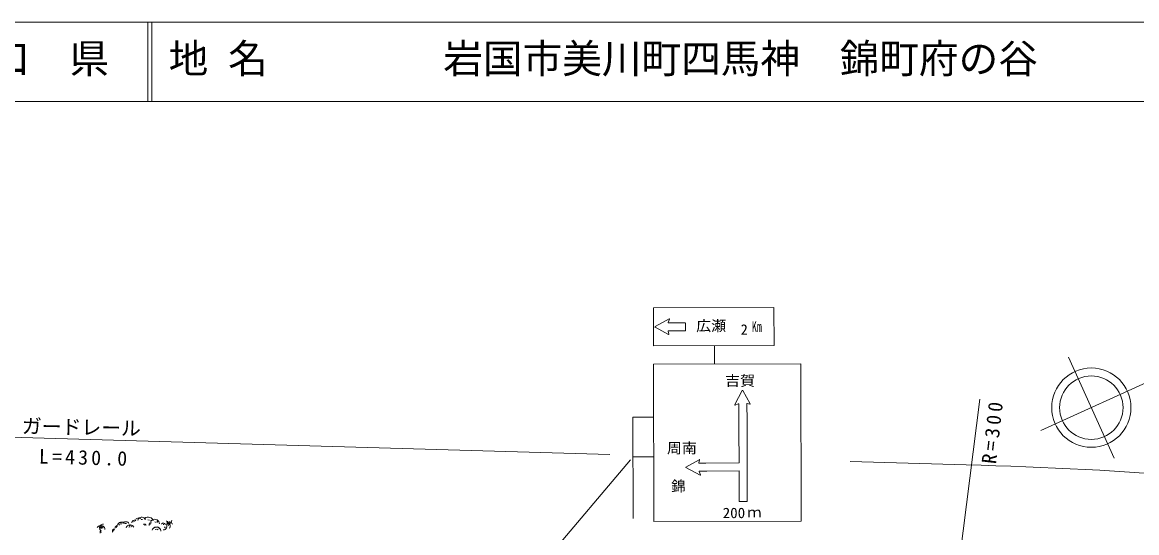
# Model space of a CAD drawing. Units: millimetres, scale not verified. Extents: x 40000 to 680000, y 20000 to 380000.
# Drawn here: x 351915 to 492496, y 315656 to 380000 of the extents above; entities that cross this region are included whole.
import ezdxf
from ezdxf.enums import TextEntityAlignment as Align

# ---------------------------------------------------------------- set-up
doc = ezdxf.new("R2010")
doc.units = ezdxf.units.MM
doc.header["$LTSCALE"] = 1000
for name, color, linetype, lineweight in [('S-BGD', 7, 'Continuous', 13), ('S-TTL', 2, 'Continuous', 13), ('S-TTL-TXT', 7, 'Continuous', 13)]:
    doc.layers.add(name, color=color, linetype=linetype, lineweight=lineweight)
doc.styles.add('ＭＳ ゴシック', font='')
doc.styles.get('ＭＳ ゴシック').set_extended_font_data('MS Gothic')

msp = doc.modelspace()

# ---------------------------------------------------------------- linework, layer by layer
at = {"layer": 'S-BGD'}
for p, q in [((431537, 344004), (446737, 344039)), ((431548, 339204), (431537, 344004)), ((446737, 344039), (446748, 339239)), ((431745, 341636), (433506, 342607)), ((433557, 342562), (433394, 342168)), ((433427, 342118), (435555, 342123)), ((435568, 341102), (435566, 342125)), ((433430, 340663), (431745, 341573)), ((433381, 341051), (433481, 340705)), ((435568, 341102), (433415, 341097)), ((446748, 339239), (431548, 339204)), ((439225, 339222), (439230, 336902)), ((503156, 338872), (480399, 328522)), ((489669, 325048), (483873, 337792)), ((450128, 336927), (431528, 336885)), ((431528, 336885), (431573, 317085)), ((450173, 317127), (450128, 336927)), ((442744, 333575), (441801, 331800)), ((443743, 331905), (442808, 333576)), ((441847, 331750), (442238, 331918)), ((442288, 331886), (442315, 329758)), ((443336, 329760), (443309, 331913)), ((443354, 331948), (443702, 331853)), ((467010, 287808), (472709, 332491)), ((428933, 330224), (431543, 330230)), ((428933, 330224), (428962, 317456)), ((442318, 328615), (442315, 329758)), ((443339, 328596), (443336, 329760)), ((347811, 327780), (426019, 325506)), ((442328, 324464), (442318, 328615)), ((443360, 319598), (443339, 328596)), ((412066, 305276), (428645, 324857)), ((428944, 325224), (431555, 325230)), ((437305, 324863), (435635, 323929)), ((437261, 324475), (437357, 324822)), ((435636, 323866), (437410, 322923)), ((437460, 322969), (437291, 323360)), ((438159, 324441), (437297, 324429)), ((437324, 323410), (438286, 323422)), ((442328, 324464), (438159, 324441)), ((442330, 323444), (438286, 323422)), ((442330, 323444), (442339, 319607)), ((456357, 324624), (470999, 324198)), ((443360, 319599), (442337, 319596)), ((361381, 316293), (361427, 316387)), ((361427, 316387), (361523, 316477)), ((361523, 316477), (361621, 316534)), ((361621, 316534), (361749, 316556)), ((361664, 316249), (361666, 316351)), ((361666, 316351), (361710, 316460)), ((361686, 316263), (361701, 316360)), ((361701, 316360), (361742, 316434)), ((361710, 316460), (361771, 316560)), ((361742, 316434), (361804, 316493)), ((361749, 316556), (361880, 316556)), ((361770, 316435), (361838, 316477)), ((361771, 316560), (361853, 316655)), ((361804, 316493), (361870, 316527)), ((361838, 316477), (361937, 316495)), ((361853, 316655), (361947, 316708)), ((361880, 316556), (362018, 316535)), ((361983, 316456), (361901, 316322)), ((361937, 316495), (362024, 316492)), ((361947, 316708), (362052, 316730)), ((362018, 316535), (362123, 316476)), ((362024, 316492), (362117, 316453)), ((362052, 316730), (362147, 316723)), ((362117, 316453), (362201, 316399)), ((362123, 316476), (362206, 316389)), ((362201, 316399), (362282, 316329)), ((362206, 316389), (362254, 316295)), ((362282, 316329), (362325, 316248)), ((363629, 316277), (363636, 316326)), ((363636, 316326), (363651, 316366)), ((363651, 316366), (363684, 316403)), ((363684, 316403), (363723, 316434)), ((363723, 316434), (363768, 316460)), ((363791, 316362), (363740, 316321)), ((363749, 316419), (363759, 316452)), ((363751, 316389), (363749, 316419)), ((363761, 316356), (363751, 316389)), ((363759, 316452), (363774, 316482)), ((363777, 316334), (363761, 316356)), ((363768, 316460), (363813, 316467)), ((363774, 316482), (363796, 316512)), ((363796, 316512), (363822, 316530)), ((363813, 316467), (363858, 316461)), ((363839, 316457), (363818, 316416)), ((363822, 316530), (363852, 316539)), ((363852, 316539), (363880, 316540)), ((363858, 316461), (363894, 316445)), ((363876, 316521), (363890, 316619)), ((363894, 316445), (363876, 316521)), ((363890, 316619), (363921, 316699)), ((363921, 316699), (363987, 316772)), ((363987, 316772), (364063, 316834)), ((364021, 316676), (364044, 316767)), ((364044, 316767), (364113, 316863)), ((364063, 316834), (364154, 316886)), ((364201, 316692), (364099, 316609)), ((364113, 316863), (364190, 316930)), ((364154, 316886), (364244, 316901)), ((364190, 316930), (364299, 316973)), ((364244, 316901), (364334, 316889)), ((364299, 316973), (364415, 316996)), ((364483, 316769), (364329, 316738)), ((364334, 316889), (364406, 316857)), ((364415, 316996), (364540, 317001)), ((364540, 317001), (364643, 316968)), ((364614, 316814), (364652, 316892)), ((364643, 316968), (364731, 316906)), ((364652, 316892), (364732, 316967)), ((364731, 316906), (364790, 316832)), ((364732, 316967), (364814, 317015)), ((364814, 317015), (364922, 317033)), ((365052, 316815), (364906, 316815)), ((364922, 317033), (365031, 317034)), ((365031, 317034), (365146, 317016)), ((365039, 316277), (365060, 316376)), ((365060, 316376), (365129, 316483)), ((365129, 316483), (365208, 316560)), ((365146, 317016), (365234, 316967)), ((365208, 316560), (365323, 316611)), ((365234, 316967), (365303, 316894)), ((365303, 316894), (365344, 316816)), ((365323, 316611), (365447, 316642)), ((365531, 316401), (365367, 316360)), ((365405, 316488), (365451, 316541)), ((365447, 316642), (365581, 316654)), ((365451, 316541), (365528, 316582)), ((365528, 316582), (365602, 316601)), ((365581, 316654), (365694, 316623)), ((365602, 316601), (365689, 316593)), ((365744, 316396), (365631, 316427)), ((365689, 316593), (365774, 316570)), ((365694, 316623), (365792, 316561)), ((365745, 316980), (365775, 317061)), ((365746, 316911), (365745, 316980)), ((365774, 316570), (365859, 316532)), ((365775, 317061), (365816, 317123)), ((365792, 316561), (365860, 316484)), ((365816, 317123), (365885, 317174)), ((365859, 316532), (365916, 316475)), ((365885, 317174), (365962, 317213)), ((365916, 316475), (365955, 316404)), ((366054, 317066), (365951, 317015)), ((365955, 316404), (365970, 316335)), ((365962, 317213), (366049, 317241)), ((366049, 317241), (366128, 317237)), ((366128, 317237), (366203, 317210)), ((366179, 317134), (366187, 317219)), ((366187, 317219), (366234, 317316)), ((366203, 317210), (366259, 317169)), ((366234, 317316), (366292, 317388)), ((366292, 317388), (366384, 317443)), ((366384, 317443), (366484, 317482)), ((366579, 317289), (366446, 317237)), ((366484, 317482), (366595, 317506)), ((366523, 317332), (366571, 317431)), ((366571, 317431), (366673, 317526)), ((366595, 317506), (366693, 317492)), ((366673, 317526), (366777, 317586)), ((366693, 317492), (366782, 317450)), ((366777, 317586), (366913, 317610)), ((366782, 317450), (366846, 317392)), ((367078, 317333), (366893, 317332)), ((366913, 317610), (367051, 317610)), ((367051, 317610), (367197, 317587)), ((367189, 316709), (367222, 316735)), ((367197, 317587), (367308, 317525)), ((367222, 316735), (367271, 316749)), ((367271, 316749), (367316, 316752)), ((367286, 317348), (367367, 317459)), ((367308, 317525), (367396, 317433)), ((367374, 316617), (367312, 316648)), ((367316, 316752), (367365, 316737)), ((367365, 316737), (367412, 316714)), ((367367, 317459), (367512, 317552)), ((367396, 317433), (367447, 317334)), ((367412, 316714), (367456, 316682)), ((367456, 316682), (367483, 316643)), ((367483, 316643), (367497, 316598)), ((367497, 316598), (367497, 316556)), ((367512, 317552), (367653, 317603)), ((367653, 317603), (367824, 317601)), ((367964, 317226), (367738, 317267)), ((367824, 317601), (367994, 317571)), ((367903, 316621), (367905, 316686)), ((367920, 316572), (367903, 316621)), ((367905, 316686), (367920, 316741)), ((367920, 316741), (367957, 316794)), ((367957, 316794), (368004, 316841)), ((367994, 317571), (368167, 317511)), ((368004, 316841), (368060, 316882)), ((368105, 316757), (368043, 316695)), ((368060, 316882), (368117, 316898)), ((368117, 316898), (368177, 316897)), ((368136, 317142), (368140, 317167)), ((368136, 317119), (368136, 317142)), ((368140, 317097), (368136, 317119)), ((368140, 317167), (368150, 317185)), ((368150, 317079), (368140, 317097)), ((368150, 317185), (368166, 317200)), ((368166, 317062), (368150, 317079)), ((368166, 317200), (368182, 317208)), ((368183, 317054), (368166, 317062)), ((368167, 317511), (368289, 317410)), ((368177, 316897), (368228, 316880)), ((368182, 317147), (368183, 317116)), ((368228, 317201), (368323, 317284)), ((368289, 317410), (368376, 317278)), ((368323, 317284), (368472, 317339)), ((368376, 317278), (368416, 317145)), ((368472, 317339), (368608, 317357)), ((368499, 316282), (368630, 316336)), ((368606, 316262), (368691, 316323)), ((368608, 317357), (368762, 317321)), ((368813, 316956), (368618, 317037)), ((368630, 316336), (368768, 316367)), ((368691, 316323), (368817, 316357)), ((368762, 317321), (368909, 317260)), ((368768, 316367), (368919, 316376)), ((368817, 316357), (368931, 316361)), ((368909, 317260), (369052, 317171)), ((368919, 316376), (369044, 316339)), ((368929, 317080), (368933, 317102)), ((368934, 317055), (368929, 317080)), ((368931, 316361), (369055, 316320)), ((368933, 317102), (368944, 317122)), ((368941, 317031), (368934, 317055)), ((368953, 317010), (368941, 317031)), ((368944, 317122), (368958, 317136)), ((368969, 316996), (368953, 317010)), ((368990, 316984), (368969, 316996)), ((368978, 317074), (368989, 317043)), ((369009, 316982), (368990, 316984)), ((369044, 316339), (369152, 316266)), ((369052, 317171), (369142, 317056)), ((369055, 316320), (369170, 316259)), ((369142, 317056), (369194, 316920)), ((369194, 316920), (369204, 316792)), ((369463, 316727), (369496, 316779)), ((369496, 316779), (369557, 316826)), ((369557, 316826), (369619, 316854)), ((369619, 316854), (369696, 316860)), ((369772, 316697), (369669, 316707)), ((369696, 316860), (369773, 316852)), ((369773, 316852), (369852, 316831)), ((369842, 316264), (369924, 316388)), ((369852, 316831), (369910, 316791)), ((369910, 316791), (369954, 316735)), ((369954, 316735), (369977, 316677)), ((370052, 317100), (370104, 317109)), ((370088, 316634), (370133, 316558)), ((370145, 316352), (370100, 316251)), ((370104, 317109), (370169, 317096)), ((370131, 316675), (370163, 316755)), ((370133, 316558), (370151, 316448)), ((370151, 316448), (370145, 316352)), ((370206, 316885), (370155, 316957)), ((370163, 316755), (370236, 316834)), ((370169, 317096), (370221, 317073)), ((370187, 316980), (370284, 316967)), ((370221, 317073), (370268, 317026)), ((370236, 316834), (370314, 316887)), ((370268, 317026), (370307, 316972)), ((370284, 316967), (370391, 316909)), ((370348, 316816), (370284, 316846)), ((370342, 316518), (370291, 316672)), ((370307, 316972), (370339, 316909)), ((370334, 316789), (370309, 316742)), ((370314, 316887), (370418, 316913)), ((370345, 316849), (370334, 316789)), ((370339, 316909), (370345, 316849)), ((370428, 316804), (370348, 316816)), ((370391, 316909), (370470, 316840)), ((370418, 316913), (370526, 316921)), ((370562, 316707), (370418, 316696)), ((370507, 316816), (370428, 316804)), ((370468, 316990), (370560, 317062)), ((370470, 316840), (370527, 316733)), ((370589, 316862), (370507, 316816)), ((370567, 316380), (370514, 316281)), ((370526, 316921), (370641, 316911)), ((370527, 316733), (370566, 316617)), ((370566, 316617), (370588, 316489)), ((370588, 316489), (370567, 316380)), ((370658, 316916), (370589, 316862)), ((370641, 316911), (370731, 316869)), ((370717, 316980), (370658, 316916)), ((370746, 317051), (370717, 316980)), ((370731, 316869), (370804, 316802)), ((370745, 317206), (370759, 317138)), ((370759, 317138), (370746, 317051)), ((370804, 316802), (370849, 316728)), ((450173, 317127), (431573, 317085)), ((361687, 316134), (361664, 316249)), ((361686, 316171), (361686, 316263)), ((361702, 316080), (361686, 316171)), ((361738, 316055), (361687, 316134)), ((361742, 316011), (361702, 316080)), ((361905, 316294), (361730, 316294)), ((361805, 315943), (361742, 316011)), ((361749, 315735), (361759, 315800)), ((361749, 315674), (361749, 315735)), ((361759, 315613), (361749, 315674)), ((361759, 315800), (361786, 315849)), ((361786, 315849), (361827, 315888)), ((361871, 315911), (361805, 315943)), ((361827, 315888), (361871, 315911)), ((361871, 316280), (361871, 316157)), ((361872, 315747), (361872, 315665)), ((362110, 316220), (361996, 316292)), ((362325, 316248), (362343, 316157)), ((362343, 316157), (362336, 316077)), ((363282, 315855), (363296, 315912)), ((363288, 315804), (363282, 315855)), ((363285, 315840), (363287, 315906)), ((363302, 315791), (363285, 315840)), ((363287, 315906), (363302, 315960)), ((363308, 315749), (363288, 315804)), ((363296, 315912), (363319, 315966)), ((363302, 315960), (363339, 316014)), ((363339, 315714), (363308, 315749)), ((363319, 315966), (363352, 316018)), ((363339, 316014), (363385, 316060)), ((363352, 316018), (363395, 316051)), ((363385, 316060), (363442, 316101)), ((363395, 316051), (363445, 316070)), ((363431, 315929), (363400, 315858)), ((363486, 315976), (363425, 315915)), ((363442, 316101), (363499, 316117)), ((363445, 316070), (363492, 316073)), ((363499, 316117), (363559, 316116)), ((363559, 316116), (363609, 316100)), ((363638, 316239), (363629, 316277)), ((368302, 315971), (368328, 316081)), ((368328, 316081), (368408, 316199)), ((368408, 316199), (368499, 316282)), ((368856, 316096), (368671, 316054)), ((369069, 316016), (368915, 316098)), ((369152, 316266), (369225, 316179)), ((369170, 316259), (369281, 316175)), ((369281, 316175), (369346, 316074)), ((369346, 316074), (369379, 315958)), ((369379, 315958), (369377, 315853)), ((369767, 316007), (369679, 316017)), ((369868, 316025), (369767, 316007)), ((369959, 316071), (369868, 316025)), ((370039, 316158), (369959, 316071)), ((370100, 316251), (370039, 316158)), ((370514, 316281), (370446, 316211))]:
    msp.add_line(p, q, dxfattribs=at)
for radius in [5000, 4000]:
    msp.add_circle((486771, 331420), radius, dxfattribs=at)
for centre, radius, start, end in [((431762, 341605), 36, 118.8515, 241.63403), ((433427, 342154), 36, 157.52191, 270.13171), ((433523, 342575), 36, 337.52191, 118.8515), ((433415, 341061), 36, 90.13171, 196.24463), ((433447, 340695), 36, 241.63403, 16.2446), ((442776, 333558), 36, 29.2337, 152.0162), ((441833, 331783), 36, 152.0162, 293.34583), ((442252, 331885), 36, 0.73596, 113.34579), ((443345, 331914), 36, 74.62311, 180.73599), ((443711, 331887), 36, 254.62311, 29.2337), ((437322, 324832), 36, 344.62311, 119.2337), ((435653, 323897), 36, 119.2337, 242.01617), ((437296, 324465), 36, 164.62311, 270.73596), ((437324, 323374), 36, 90.73599, 203.34583), ((459318, -178321), 502654, 81.83591, 88.66849), ((437427, 322955), 36, 242.01617, 23.34586)]:
    msp.add_arc(centre, radius, start, end, dxfattribs=at)
at = {"layer": 'S-TTL'}
for p, q in [((680000, 380000), (40000, 380000)), ((367750, 380000), (367750, 370000)), ((368250, 380000), (368250, 370000)), ((40000, 370000), (680000, 370000))]:
    msp.add_line(p, q, dxfattribs=at)

# ---------------------------------------------------------------- texts
at = {"layer": 'S-BGD', "style": 'ＭＳ ゴシック'}
for s, width, p in [('広瀬', 1.05, (436922, 340678)), ('Km', 0.7, (443945, 340580)), ('吉賀', 1.05, (440576, 333767)), ('周南', 1.05, (433239, 325267)), ('200', 1.05, (440274, 317094))]:
    msp.add_text(s, height=1320, rotation=0.1, dxfattribs=dict(at, width=width)).set_placement(p, align=Align.BOTTOM_LEFT)
for s, height, rotation, p in [('ガードレール ', 1833, 358.8, (351842, 327654)), ('錦', 1320, 0.1, (433775, 320464)), ('ｍ', 1320, 0.1, (443369, 317177))]:
    msp.add_text(s, height=height, rotation=rotation, dxfattribs=at).set_placement(p, align=Align.BOTTOM_LEFT)
at = {"layer": 'S-BGD', "attachment_point": 7, "style": 'ＭＳ ゴシック'}
for s, insert, char_height, rotation in [('\\T1.44;\\~2', (441246, 340604), 1320, 0.1), ('\\T1.32;R=300', (474772, 324251), 1833, 83.5), ('\\T1.32;L=430.0', (354002, 324348), 1833, 358.5)]:
    msp.add_mtext(s, dxfattribs=dict(at, insert=insert, char_height=char_height, rotation=rotation))
at = {"layer": 'S-TTL-TXT', "style": 'ＭＳ ゴシック'}
for s, p in [('山\u3000口\u3000県', (337875, 372500)), ('地 名', (370380, 372500)), ('岩国市美川町四馬神\u3000錦町府の谷', (405024, 372500))]:
    msp.add_text(s, height=3666, dxfattribs=at).set_placement(p, align=Align.BOTTOM_LEFT)

doc.saveas('drawing.dxf')
